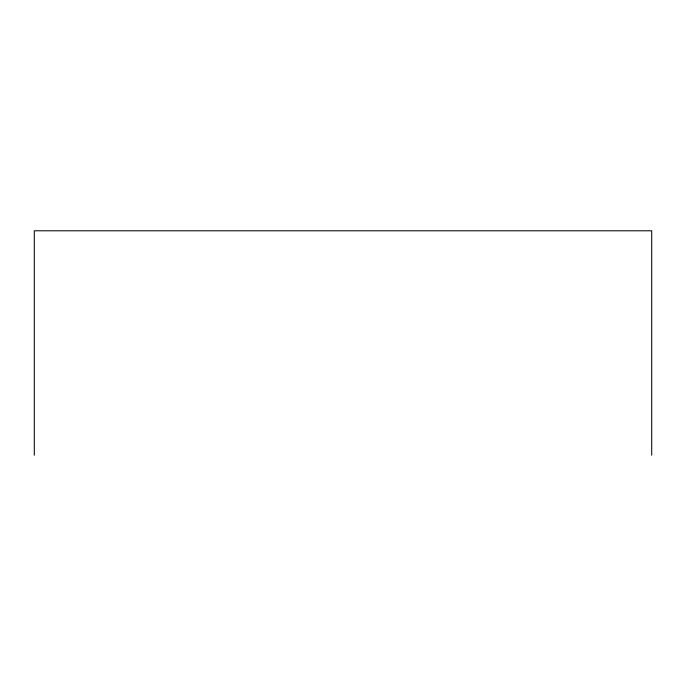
<?xml version="1.0" encoding="UTF-8"?>
<svg xmlns="http://www.w3.org/2000/svg" width="686" height="686" viewBox="0 0 686 686"><rect width="100%" height="100%" fill="white"/><g stroke="black" fill="none" stroke-linecap="round" stroke-linejoin="round"><path stroke-width="1.03" d="M651.7 455.212L651.7 230.788L34.3 230.788L34.3 455.212"/></g></svg>
